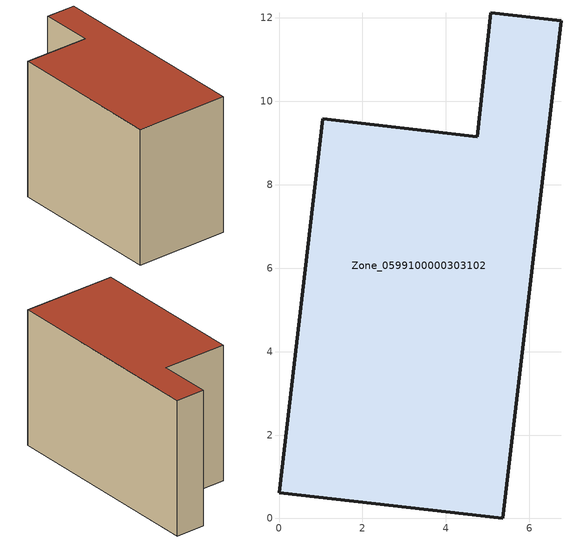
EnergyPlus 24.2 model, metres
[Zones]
Zone_0599100000303102
 floor ground (C_G): 0,0.62 1.05,9.58 4.75,9.15 5.08,12.13 6.76,11.93 5.36,0 z0
 wall outside (C_F): 1.05,9.58 0,0.62 5.36,0 6.76,11.93 5.08,12.13 4.75,9.15 1.05,9.58 z0:7.83
 roof outside (C_R): 6.76,11.93 5.08,12.13 4.75,9.15 1.05,9.58 0,0.62 5.36,0 z7.83
[BUILDING]
Pand.0599100000303102: North Axis=0; Terrain=City; Loads Convergence Tolerance Value=0.04; Temperature Convergence Tolerance Value=0.4; Solar Distribution=FullExterior; Maximum Number of Warmup Days=25; Minimum Number of Warmup Days=1
[Site:Location]
Rotterdam.The.Hague.AP_ZH_NLD Design_Conditions: Latitude=51.96; Longitude=4.45; Time Zone=1; Elevation=-4.5
[SITE:GROUNDTEMPERATURE:BUILDINGSURFACE]
18, 18, 18, 18, 18, 18, 18, 18, 18, 18, 18, 18
[MATERIAL] Thermal Absorptance=0.9; Solar Absorptance=0.7; Visible Absorptance=0.7
Name | Roughness | Thickness | Conductivity | Density | Specific Heat
G.TI.1992-2005 | MediumSmooth | 0.15 | 0.06 | 540 | 1210
F.TI.1992-2005 | Rough | 0.3 | 0.12 | 1920 | 840
R.TI.1992-2005 | MediumRough | 0.2 | 0.08 | 1500 | 1000
[CONSTRUCTION]
C_G: G.TI.1992-2005
C_F: F.TI.1992-2005
C_R: R.TI.1992-2005
[ZONE]
Zone_0599100000303102: Type=1; Multiplier=1; Ceiling Height=Autocalculate; Volume=Autocalculate; Floor Area=autocalculate; Part of Total Floor Area=Yes
[ZONEINFILTRATION:DESIGNFLOWRATE]
Infil_Zone_0599100000303102: Zone or ZoneList or Space or SpaceList=Zone_0599100000303102; Schedule=AlwaysOn; Design Flow Rate Calculation Method=Flow/Area; Flow Rate per Floor Area=0.0015; Constant Term Coefficient=1; Temperature Term Coefficient=0; Velocity Term Coefficient=0; Velocity Squared Term Coefficient=0
[HVACTEMPLATE:ZONE:IDEALLOADSAIRSYSTEM]
Zone_0599100000303102: Maximum Heating Supply Air Temperature=50; Minimum Cooling Supply Air Temperature=13; Maximum Heating Supply Air Humidity Ratio=0.0156; Minimum Cooling Supply Air Humidity Ratio=0.0077; Heating Limit=NoLimit; Cooling Limit=NoLimit; Dehumidification Control Type=ConstantSensibleHeatRatio; Cooling Sensible Heat Ratio=0.7; Dehumidification Setpoint=60; Humidification Control Type=None; Humidification Setpoint=30; Outdoor Air Method=None; Outdoor Air Flow Rate per Person=0.00944; Outdoor Air Flow Rate per Zone Floor Area=0; Outdoor Air Flow Rate per Zone=0; Demand Controlled Ventilation Type=None; Outdoor Air Economizer Type=NoEconomizer; Heat Recovery Type=None; Sensible Heat Recovery Effectiveness=0.7; Latent Heat Recovery Effectiveness=0.65
[ZONECONTROL:THERMOSTAT]
ThermostatControl_Zone_0599100000303102: Zone or ZoneList=Zone_0599100000303102; Control Type Schedule=DualSetpointControlType; Control 1=Thermostat_Zone_0599100000303102; Temperature Difference Between Cutout And Setpoint=0
[THERMOSTATSETPOINT:DUALSETPOINT]
Thermostat_Zone_0599100000303102: Heating Setpoint Temperature Schedule=HeatingSetpoint_Zone_0599100000303102; Cooling Setpoint Temperature Schedule=CoolingSetpoint_Zone_0599100000303102
[SCHEDULE:COMPACT]
HeatingSetpoint_Zone_0599100000303102: Through: 12/31, For: AllDays, Until: 24:00, 21
CoolingSetpoint_Zone_0599100000303102: Through: 12/31, For: AllDays, Until: 24:00, 24
DualSetpointControlType: Through: 12/31, For: AllDays, Until: 24:00, 4
AlwaysOn: Through: 12/31, For: AllDays, Until: 24:00, 1
